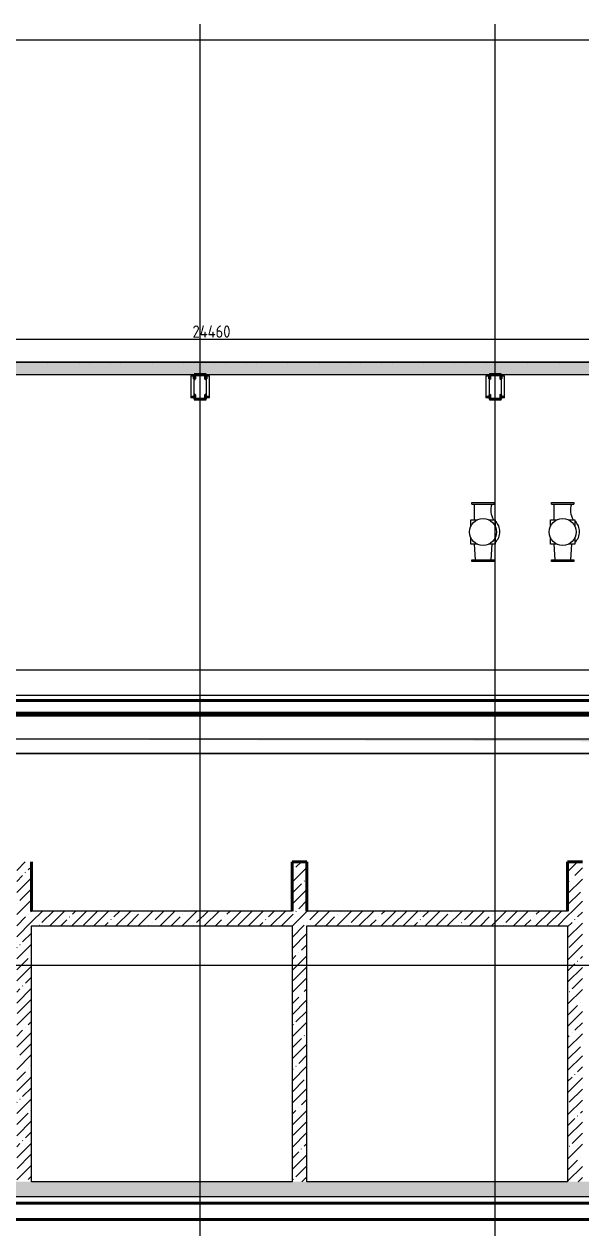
# Model space of a CAD drawing. Header units: millimetres. Extents: x 3292171 to 3365605, y -644412 to -600630.
# Drawn here: x 3305705 to 3317025, y -626011 to -601555 of the extents above; entities that cross this region are included whole.
import ezdxf

# ---------------------------------------------------------------- set-up
doc = ezdxf.new("R2010")
doc.units = ezdxf.units.MM
doc.header["$LTSCALE"] = 0.5
doc.linetypes.add('ADSK_Линия сетки', pattern=[25, 20, -2.5, 0, -2.5])
doc.layers.add('_0', color=7, linetype='Continuous')
doc.layers.add('A-DOOR', color=7, linetype='Continuous', lineweight=18, true_color=0x7f7f7f)
for name, color, linetype, lineweight in [('Каркас несущий', 7, 'Continuous', 18), ('Несущие колонны', 7, 'Continuous', 18), ('Перекрытия', 7, 'Continuous', 18), ('Скрытые грани', 7, 'Continuous', 18), ('Стены несущие', 7, 'Continuous', 40), ('Элементы узлов', 7, 'Continuous', 18)]:
    doc.layers.add(name, color=color, linetype=linetype, lineweight=lineweight)
doc.styles.add('GOST Common_1', font='GOST_Common.ttf', dxfattribs={"width": 0.9, "height": 250})
doc.dimstyles.new('ADSK_Основной_2_5_мм', dxfattribs={"dimscale": 304.8, "dimtxt": 251.428749, "dimasz": 0.463911, "dimexe": 0.492126, "dimexo": 0.492126, "dimgap": 0.098425, "dimtad": 1, "dimdec": 3, "dimrnd": 0.001, "dimdsep": 46, "dimtxsty": 'GOST Common_1', "dimblk1": 'OBLIQUE', "dimblk2": 'OBLIQUE', "dimsah": 1, "dimcen": 0.09, "dimdle": 0.492126, "dimazin": 2, "dimtfac": 1, "dimtdec": 4, "dimtix": 1, "dimtmove": 0, "dimatfit": 3, "dimfxl": 1, "dimtvp": 1, "dimtolj": 1, "dimtzin": 0, "dimlwd": 20, "dimlwe": 20, "dimarcsym": 2})
pattern_1 = [(135, (8972.8, 18000), (-106.066, -106.066), [])]
pattern_2 = [(315, (-8522.2, -18000), (106.066, 106.066), [])]
pattern_3 = [(135, (8972.8, 12000), (-106.066, -106.066), [])]
pattern_4 = [(315, (-8522.2, -12000), (106.066, 106.066), [])]
pattern_5 = [(45, (3327284.68, -617673.4), (-224.5064, 224.5064), []), (45, (3327509.2, -617673.4), (-224.5064, 224.5064), [396.875, -79.375, 3.353, -76.022])]

# ---------------------------------------------------------------- blocks, each defined once
blk = doc.blocks.new('ADSK_КолоннаНесущая_Швеллер_ПолкаПараллельная_ГОСТ 8240-97 - 24П-V1-004_АР_РД_План_0_000')
at = {"layer": 'Несущие колонны', "lineweight": 9}
h = blk.add_hatch(dxfattribs=at)
h.set_pattern_fill('FP_9', color=256, style=0, pattern_type=2)
h.set_pattern_definition(pattern_1)
h.paths.add_polyline_path([(63, 120), (-27, 120), (-27, -120), (63, -120), (63, -116), (61, -112), (57, -110), (-11, -110), (-19, -107), (-22, -100), (-22, 99), (-19, 107), (-11, 110), (57, 110), (61, 112), (63, 116)], flags=0)
at = {"layer": 'Несущие колонны', "lineweight": 40}
for p, q in [((63, 120), (-27, 120)), ((-27, 120), (-27, -120)), ((-22, -100), (-22, 99)), ((-11, 110), (57, 110)), ((63, 116), (63, 120)), ((-27, -120), (63, -120)), ((57, -110), (-11, -110)), ((63, -120), (63, -116))]:
    blk.add_line(p, q, dxfattribs=at)
for centre, radius, start, end in [((-11, 99), 10.5, 90, 180), ((57, 116), 6, 270, 360), ((-11, -100), 10.5, 180, 270), ((57, -116), 6, 360, 90)]:
    blk.add_arc(centre, radius, start, end, dxfattribs=at)
blk = doc.blocks.new('ADSK_КолоннаНесущая_Швеллер_ПолкаПараллельная_ГОСТ 8240-97 - 24П-V2-004_АР_РД_План_0_000')
at = {"layer": 'Несущие колонны', "lineweight": 9}
h = blk.add_hatch(dxfattribs=at)
h.set_pattern_fill('FP_10', color=256, style=0, pattern_type=2)
h.set_pattern_definition(pattern_2)
h.paths.add_polyline_path([(-27, -120), (63, -120), (63, -116), (61, -112), (57, -110), (-11, -110), (-19, -107), (-22, -100), (-21, 102), (-19, 107), (-11, 110), (57, 110), (61, 112), (63, 116), (63, 120), (-27, 120), (-27, 71)], flags=0)
at = {"layer": 'Несущие колонны', "lineweight": 40}
for p, q in [((-27, -120), (-27, 120)), ((-27, 120), (-21, 120)), ((-22, 99), (-22, -100)), ((57, 110), (-11, 110)), ((63, 120), (63, 116)), ((-21, -120), (-27, -120)), ((-11, -110), (57, -110)), ((63, -116), (63, -120))]:
    blk.add_line(p, q, dxfattribs=at)
for centre, radius, start, end in [((-11, 99), 10.5, 90, 180), ((57, 116), 6, 270, 0), ((-11, -100), 10.5, 180, 270), ((57, -116), 6, 0, 90)]:
    blk.add_arc(centre, radius, start, end, dxfattribs=at)
blk = doc.blocks.new('ADSK_ЭлементКолонны_Уголок_ГОСТ 8509-93 - L 70x5-641669-004_АР_РД_План_0_000')
at = {"layer": 'Каркас несущий'}
for p, q in [((-17875, -8525), (-17810, -8525)), ((-17810, -8554), (-17810, -8525)), ((-17880, -8994), (-17878, -8994)), ((-17875, -8992), (-17875, -8969))]:
    blk.add_line(p, q, dxfattribs=at)
blk.add_ellipse((-17878, -8992), major_axis=(2.7, 0), ratio=0.766044, start_param=4.712389, end_param=6.283185, dxfattribs=at)
blk = doc.blocks.new('ADSK_ЭлементКолонны_Уголок_ГОСТ 8509-93 - L 70x5-642841-004_АР_РД_План_0_000')
at = {"layer": 'Каркас несущий'}
for p, q in [((-17878, -8502), (-17880, -8502)), ((-17880, -8502), (-17880, -8554)), ((-17880, -8554), (-17810, -8554)), ((-17880, -8554), (-17880, -8910)), ((-17875, -8545), (-17875, -8504)), ((-17813, -8551), (-17867, -8551)), ((-17810, -8554), (-17810, -8553)), ((-17810, -8969), (-17810, -8554)), ((-17810, -8969), (-17880, -8969))]:
    blk.add_line(p, q, dxfattribs=at)
for centre, major_axis, start_param, end_param in [((-17878, -8504), (2.7, 0), 0, 1.570796), ((-17867, -8545), (8, 0), 3.141593, 4.712389), ((-17813, -8553), (2.7, 0), 0, 1.570796)]:
    blk.add_ellipse(centre, major_axis=major_axis, ratio=0.75471, start_param=start_param, end_param=end_param, dxfattribs=at)
blk = doc.blocks.new('ADSK_ЭлементКолонны_Уголок_ГОСТ 8509-93 - L 70x5-642911-004_АР_РД_План_0_000')
at = {"layer": 'Каркас несущий'}
for p, q in [((-18190, -8525), (-18125, -8525)), ((-18190, -8525), (-18190, -8554)), ((-18125, -8969), (-18125, -8992)), ((-18122, -8994), (-18120, -8994))]:
    blk.add_line(p, q, dxfattribs=at)
blk.add_ellipse((-18122, -8992), major_axis=(2.7, 0), ratio=0.766044, start_param=3.141593, end_param=4.712389, dxfattribs=at)
blk = doc.blocks.new('ADSK_ЭлементКолонны_Уголок_ГОСТ 8509-93 - L 70x5-642913-004_АР_РД_План_0_000')
at = {"layer": 'Каркас несущий'}
for p, q in [((-18190, -8553), (-18190, -8554)), ((-18190, -8554), (-18120, -8554)), ((-18190, -8554), (-18190, -8969)), ((-18133, -8551), (-18187, -8551)), ((-18125, -8504), (-18125, -8545)), ((-18120, -8502), (-18122, -8502)), ((-18120, -8554), (-18120, -8502)), ((-18120, -8910), (-18120, -8554)), ((-18120, -8969), (-18190, -8969))]:
    blk.add_line(p, q, dxfattribs=at)
for centre, major_axis, start_param, end_param in [((-18187, -8553), (2.7, 0), 1.570796, 3.141593), ((-18133, -8545), (8, 0), 4.712389, 6.283185), ((-18122, -8504), (2.7, 0), 1.570796, 3.141593)]:
    blk.add_ellipse(centre, major_axis=major_axis, ratio=0.75471, start_param=start_param, end_param=end_param, dxfattribs=at)
blk = doc.blocks.new('ADSK_КолоннаНесущая_Швеллер_ПолкаПараллельная_ГОСТ 8240-97 - 24П-V9-004_АР_РД_План_0_000')
at = {"layer": 'Несущие колонны', "lineweight": 9}
h = blk.add_hatch(dxfattribs=at)
h.set_pattern_fill('FP_17', color=256, style=0, pattern_type=2)
h.set_pattern_definition(pattern_3)
h.paths.add_polyline_path([(63, 120), (-27, 120), (-27, -120), (63, -120), (63, -116), (61, -112), (57, -110), (-11, -110), (-19, -107), (-22, -100), (-22, 99), (-19, 107), (-11, 110), (57, 110), (61, 112), (63, 116)], flags=0)
at = {"layer": 'Несущие колонны', "lineweight": 40}
for p, q in [((63, 120), (-27, 120)), ((-27, 120), (-27, -120)), ((-22, -100), (-22, 99)), ((-11, 110), (57, 110)), ((63, 116), (63, 120)), ((-27, -120), (63, -120)), ((57, -110), (-11, -110)), ((63, -120), (63, -116))]:
    blk.add_line(p, q, dxfattribs=at)
for centre, radius, start, end in [((-11, 99), 10.5, 90, 180), ((57, 116), 6, 270, 360), ((-11, -100), 10.5, 180, 270), ((57, -116), 6, 360, 90)]:
    blk.add_arc(centre, radius, start, end, dxfattribs=at)
blk = doc.blocks.new('ADSK_КолоннаНесущая_Швеллер_ПолкаПараллельная_ГОСТ 8240-97 - 24П-V10-004_АР_РД_План_0_000')
at = {"layer": 'Несущие колонны', "lineweight": 9}
h = blk.add_hatch(dxfattribs=at)
h.set_pattern_fill('FP_18', color=256, style=0, pattern_type=2)
h.set_pattern_definition(pattern_4)
h.paths.add_polyline_path([(-27, -120), (63, -120), (63, -116), (61, -112), (57, -110), (-11, -110), (-19, -107), (-22, -100), (-21, 102), (-19, 107), (-11, 110), (57, 110), (61, 112), (63, 116), (63, 120), (-27, 120), (-27, 41)], flags=0)
at = {"layer": 'Несущие колонны', "lineweight": 40}
for p, q in [((-27, -120), (-27, 120)), ((-27, 120), (-21, 120)), ((-22, 99), (-22, -100)), ((57, 110), (-11, 110)), ((63, 120), (63, 116)), ((-21, -120), (-27, -120)), ((-11, -110), (57, -110)), ((63, -116), (63, -120))]:
    blk.add_line(p, q, dxfattribs=at)
for centre, radius, start, end in [((-11, 99), 10.5, 90, 180), ((57, 116), 6, 270, 0), ((-11, -100), 10.5, 180, 270), ((57, -116), 6, 0, 90)]:
    blk.add_arc(centre, radius, start, end, dxfattribs=at)
blk = doc.blocks.new('ADSK_КолоннаНесущая_Швеллер_ПолкаПараллельная_ГОСТ 8240-97 - 24П-V81-004_АР_РД_План_0_000')
at = {"layer": 'Несущие колонны', "lineweight": 9}
h = blk.add_hatch(dxfattribs=at)
h.set_pattern_fill('FP_9', color=256, style=0, pattern_type=2)
h.set_pattern_definition(pattern_1)
h.paths.add_polyline_path([(63, 120), (-27, 120), (-27, -120), (63, -120), (63, -116), (61, -112), (57, -110), (-11, -110), (-19, -107), (-22, -100), (-22, 99), (-19, 107), (-11, 110), (57, 110), (61, 112), (63, 116)], flags=0)
at = {"layer": 'Несущие колонны', "lineweight": 40}
for p, q in [((63, 120), (-27, 120)), ((-27, 120), (-27, -120)), ((-22, -100), (-22, 99)), ((-11, 110), (57, 110)), ((63, 116), (63, 120)), ((-27, -120), (63, -120)), ((57, -110), (-11, -110)), ((63, -120), (63, -116))]:
    blk.add_line(p, q, dxfattribs=at)
for centre, radius, start, end in [((-11, 99), 10.5, 90, 180), ((57, 116), 6, 270, 360), ((-11, -100), 10.5, 180, 270), ((57, -116), 6, 360, 90)]:
    blk.add_arc(centre, radius, start, end, dxfattribs=at)
blk = doc.blocks.new('ADSK_КолоннаНесущая_Швеллер_ПолкаПараллельная_ГОСТ 8240-97 - 24П-V82-004_АР_РД_План_0_000')
at = {"layer": 'Несущие колонны', "lineweight": 9}
h = blk.add_hatch(dxfattribs=at)
h.set_pattern_fill('FP_10', color=256, style=0, pattern_type=2)
h.set_pattern_definition(pattern_2)
h.paths.add_polyline_path([(-27, -120), (63, -120), (63, -116), (61, -112), (57, -110), (-11, -110), (-19, -107), (-22, -100), (-21, 102), (-19, 107), (-11, 110), (57, 110), (61, 112), (63, 116), (63, 120), (-27, 120), (-27, 71)], flags=0)
at = {"layer": 'Несущие колонны', "lineweight": 40}
for p, q in [((-27, -120), (-27, 120)), ((-27, 120), (-21, 120)), ((-22, 99), (-22, -100)), ((57, 110), (-11, 110)), ((63, 120), (63, 116)), ((-21, -120), (-27, -120)), ((-11, -110), (57, -110)), ((63, -116), (63, -120))]:
    blk.add_line(p, q, dxfattribs=at)
for centre, radius, start, end in [((-11, 99), 10.5, 90, 180), ((57, 116), 6, 270, 0), ((-11, -100), 10.5, 180, 270), ((57, -116), 6, 0, 90)]:
    blk.add_arc(centre, radius, start, end, dxfattribs=at)
blk = doc.blocks.new('ADSK_КолоннаНесущая_Швеллер_ПолкаПараллельная_ГОСТ 8240-97 - 24П-V85-004_АР_РД_План_0_000')
at = {"layer": 'Несущие колонны', "lineweight": 9}
h = blk.add_hatch(dxfattribs=at)
h.set_pattern_fill('FP_17', color=256, style=0, pattern_type=2)
h.set_pattern_definition(pattern_3)
h.paths.add_polyline_path([(63, 120), (-27, 120), (-27, -120), (63, -120), (63, -116), (61, -112), (57, -110), (-11, -110), (-19, -107), (-22, -100), (-22, 99), (-19, 107), (-11, 110), (57, 110), (61, 112), (63, 116)], flags=0)
at = {"layer": 'Несущие колонны', "lineweight": 40}
for p, q in [((63, 120), (-27, 120)), ((-27, 120), (-27, -120)), ((-22, -100), (-22, 99)), ((-11, 110), (57, 110)), ((63, 116), (63, 120)), ((-27, -120), (63, -120)), ((57, -110), (-11, -110)), ((63, -120), (63, -116))]:
    blk.add_line(p, q, dxfattribs=at)
for centre, radius, start, end in [((-11, 99), 10.5, 90, 180), ((57, 116), 6, 270, 360), ((-11, -100), 10.5, 180, 270), ((57, -116), 6, 360, 90)]:
    blk.add_arc(centre, radius, start, end, dxfattribs=at)
blk = doc.blocks.new('ADSK_КолоннаНесущая_Швеллер_ПолкаПараллельная_ГОСТ 8240-97 - 24П-V86-004_АР_РД_План_0_000')
at = {"layer": 'Несущие колонны', "lineweight": 9}
h = blk.add_hatch(dxfattribs=at)
h.set_pattern_fill('FP_18', color=256, style=0, pattern_type=2)
h.set_pattern_definition(pattern_4)
h.paths.add_polyline_path([(-27, -120), (63, -120), (63, -116), (61, -112), (57, -110), (-11, -110), (-19, -107), (-22, -100), (-21, 102), (-19, 107), (-11, 110), (57, 110), (61, 112), (63, 116), (63, 120), (-27, 120), (-27, 41)], flags=0)
at = {"layer": 'Несущие колонны', "lineweight": 40}
for p, q in [((-27, -120), (-27, 120)), ((-27, 120), (-21, 120)), ((-22, 99), (-22, -100)), ((57, 110), (-11, 110)), ((63, 120), (63, 116)), ((-21, -120), (-27, -120)), ((-11, -110), (57, -110)), ((63, -116), (63, -120))]:
    blk.add_line(p, q, dxfattribs=at)
for centre, radius, start, end in [((-11, 99), 10.5, 90, 180), ((57, 116), 6, 270, 0), ((-11, -100), 10.5, 180, 270), ((57, -116), 6, 0, 90)]:
    blk.add_arc(centre, radius, start, end, dxfattribs=at)
blk = doc.blocks.new('ADSK_Балка_Уголок_ГОСТ 8509-93 - L 30x3-1753553-004_АР_РД_План_0_000')
at = {"layer": 'Каркас несущий'}
for p, q in [((-17100, 8.5), (17100, 8.5)), ((-17100, 5.5), (17100, 5.5)), ((-17070, -21.5), (17070, -21.5))]:
    blk.add_line(p, q, dxfattribs=at)
at = {"layer": 'Скрытые грани'}
blk.add_line((-17100, 5.5), (17100, 5.5), dxfattribs=at)
blk = doc.blocks.new('ADSK_Балка_Уголок_ГОСТ 8509-93 - L 30x3-1753554-004_АР_РД_План_0_000')
at = {"layer": 'Каркас несущий'}
for p, q in [((17423, 21), (-17423, 21)), ((17430, -6), (-17430, -6)), ((17430, -8), (-17430, -8))]:
    blk.add_line(p, q, dxfattribs=at)
at = {"layer": 'Скрытые грани'}
blk.add_line((-17430, -6), (17430, -6), dxfattribs=at)
blk = doc.blocks.new('ADSK_Балка_Уголок_ГОСТ 8509-93 - L 30x3-1754190-004_АР_РД_План_0_000')
at = {"layer": 'Каркас несущий'}
for p, q in [((-10440, 6.8), (-10440, 8.5)), ((-10440, 8.5), (10440, 8.5)), ((-10440, 6.5), (-10440, 6.8)), ((-10440, 5.5), (10440, 5.5)), ((10440, 8.5), (10440, 6.8)), ((10440, 6.8), (10440, 5.5)), ((10440, 5.5), (10440, 1.5)), ((10440, 1.5), (10440, -20.2)), ((-10433, -21.5), (-10410, -21.5)), ((-9610, -21.5), (10410, -21.5)), ((10417, -21.5), (10440, -21.5)), ((10440, -20.2), (10440, -21.5))]:
    blk.add_line(p, q, dxfattribs=at)
at = {"layer": 'Скрытые грани'}
blk.add_line((-10440, 5.5), (10440, 5.5), dxfattribs=at)
blk = doc.blocks.new('Обозначение проема для шахты - Обозначение проема для шахты-1760118-004_АР_РД_План_0_000')
at = {"layer": 'Элементы узлов', "lineweight": 18}
blk.add_hatch(color=256, dxfattribs=at).paths.add_polyline_path([(16250, -150), (16250, 150), (-16250, 150), (16150, 50), (16197, -44)], flags=0)
for p, q in [((-16250, 150), (16250, 150)), ((-16250, -150), (16250, -150)), ((16250, -150), (-16250, -150))]:
    blk.add_line(p, q, dxfattribs=at)
blk = doc.blocks.new('_Oblique')
at = {"color": 0, "linetype": 'ByBlock', "lineweight": -2}
blk.add_line((-0.5, -0.5), (0.5, 0.5), dxfattribs=at)
blk = doc.blocks.new('*D2497')
at = {"layer": 'A-DOOR', "color": 0, "lineweight": 20, "transparency": 16777216}
for p, q in [((3297135, -607957), (3321895, -607957)), ((3297285, -608273), (3297285, -607807)), ((3321745, -608007), (3321745, -608107))]:
    blk.add_line(p, q, dxfattribs=at)
at = {"layer": 'Defpoints', "color": 0, "lineweight": 15, "transparency": 16777216}
for p in [(3321745, -607857), (3321745, -607957), (3297285, -608423)]:
    blk.add_point(p, dxfattribs=at)
at = {"layer": 'A-DOOR', "color": 0, "lineweight": 20, "transparency": 16777216, "xscale": 141.4, "yscale": 141.4, "zscale": 141.4, "rotation": 180}
blk.add_blockref('_Oblique', (3297285, -607957), dxfattribs=at)
at = {"layer": 'A-DOOR', "color": 0, "lineweight": 20, "transparency": 16777216, "xscale": 141.4, "yscale": 141.4, "zscale": 141.4}
blk.add_blockref('_Oblique', (3321745, -607957), dxfattribs=at)
at = {"layer": 'A-DOOR', "color": 0, "lineweight": 20, "transparency": 16777216, "insert": (3309515, -607802), "char_height": 250, "width": 997.19, "attachment_point": 5, "style": 'GOST Common_1'}
blk.add_mtext('\\A1;24460', dxfattribs=at)

msp = doc.modelspace()

# ---------------------------------------------------------------- hatches: boundary and pattern name
at = {"layer": 'A-DOOR', "lineweight": 9, "true_color": 0x636466}
h = msp.add_hatch(dxfattribs=at)
h.set_pattern_fill('FP_52', color=251, style=0, pattern_type=2)
h.set_pattern_definition([(45, (3327284.68, -617673.39), (-106.066, 106.066), [])])
h.paths.add_polyline_path([(3357094.6806, -608433.3913), (3357094.6806, -608423.3913), (3338344.6806, -608423.3913), (3338344.6806, -608433.3913), (3356900.8899, -608433.3913)], flags=0)
h.paths.add_polyline_path([(3338194.6806, -608433.3913), (3338194.6806, -608423.3913), (3331659.6806, -608423.3913), (3331659.6806, -608433.3913), (3334975.8371, -608433.3913)], flags=0)
h.paths.add_polyline_path([(3329759.6806, -608433.3913), (3331149.6806, -608433.3913), (3331149.6806, -608423.3913), (3329759.6806, -608423.3913)], flags=0)
h.paths.add_polyline_path([(3328129.6806, -608433.3913), (3328719.6806, -608433.3913), (3328719.6806, -608423.3913), (3328129.6806, -608423.3913)], flags=0)
h.paths.add_polyline_path([(3327349.6806, -608433.3913), (3327349.6806, -608423.3913), (3323849.6806, -608423.3913), (3323849.6806, -608433.3913), (3326205.816, -608433.3913)], flags=0)
h.paths.add_polyline_path([(3322869.6806, -608433.3913), (3322869.6806, -608423.3913), (3321994.6806, -608423.3913), (3321994.6806, -608433.3913)], flags=0)
h.paths.add_polyline_path([(3321754.6806, -608433.3913), (3321754.6806, -608423.3913), (3297294.6806, -608423.3913), (3297294.6806, -608433.3913), (3317435.7949, -608433.3913)], flags=0)
h = msp.add_hatch(dxfattribs=at)
h.set_pattern_fill('FP_51', color=251, style=0, pattern_type=2)
h.set_pattern_definition([(45, (3327284.68, -617673.39), (84.19025, 308.69666), [396.875, -79.375, 3.353, -76.022])])
h.paths.add_polyline_path([(3356884.1806, -608673.3913), (3357094.6806, -608673.3913), (3357094.6806, -608433.3913), (3329759.6806, -608433.3913), (3329759.6806, -608673.3913), (3356685.1806, -608673.3913)], flags=0)
h.paths.add_polyline_path([(3327176.8592, -608673.3913), (3327349.6806, -608673.3913), (3327349.6806, -608433.3913), (3323849.6806, -608433.3913), (3323849.6806, -608673.3913), (3327174.6806, -608673.3913)], flags=0)
h.paths.add_polyline_path([(3328719.6806, -608673.3913), (3328719.6806, -608433.3913), (3328129.6806, -608433.3913), (3328129.6806, -608673.3913)], flags=0)
h.paths.add_polyline_path([(3322869.6806, -608673.3913), (3322869.6806, -608433.3913), (3297534.6806, -608433.3913), (3297534.6806, -608673.3913), (3321820.8054, -608673.3913)], flags=0)
h = msp.add_hatch(dxfattribs=at)
h.set_pattern_fill('FP_87', color=251, style=0, pattern_type=2)
h.set_pattern_definition(pattern_5)
h.paths.add_polyline_path([(3305554.6806, -619573.3913), (3305854.6806, -619573.3913), (3305854.6806, -618573.3913), (3305554.6806, -618573.3913), (3305554.6806, -619428.7952)], flags=0)
h = msp.add_hatch(dxfattribs=at)
h.set_pattern_fill('FP_87', color=251, style=0, pattern_type=2)
h.set_pattern_definition(pattern_5)
h.paths.add_polyline_path([(3311406.4054, -619573.3913), (3311454.6806, -619573.3913), (3311454.6806, -618573.3913), (3311154.6806, -618573.3913), (3311154.6806, -619573.3913)], flags=0)
h = msp.add_hatch(dxfattribs=at)
h.set_pattern_fill('FP_87', color=251, style=0, pattern_type=2)
h.set_pattern_definition(pattern_5)
h.paths.add_polyline_path([(3316887.6685, -619573.3913), (3317054.6806, -619573.3913), (3317054.6806, -618573.3913), (3316754.6806, -618573.3913), (3316754.6806, -619573.3913)], flags=0)
h = msp.add_hatch(dxfattribs=at)
h.set_pattern_fill('FP_87', color=251, style=0, pattern_type=2)
h.set_pattern_definition(pattern_5)
h.paths.add_polyline_path([(3305854.6806, -625073.3913), (3305854.6806, -619573.3913), (3305554.6806, -619573.3913), (3305554.6806, -625073.3913)], flags=0)
h = msp.add_hatch(dxfattribs=at)
h.set_pattern_fill('FP_87', color=251, style=0, pattern_type=2)
h.set_pattern_definition(pattern_5)
h.paths.add_polyline_path([(3311154.6806, -619873.3913), (3311154.6806, -619573.3913), (3305854.6806, -619573.3913), (3305854.6806, -619873.3913), (3310858.279, -619873.3913)], flags=0)
h = msp.add_hatch(dxfattribs=at)
h.set_pattern_fill('FP_87', color=251, style=0, pattern_type=2)
h.set_pattern_definition(pattern_5)
h.paths.add_polyline_path([(3311454.6806, -625073.3913), (3311454.6806, -619573.3913), (3311154.6806, -619573.3913), (3311154.6806, -625073.3913)], flags=0)
h = msp.add_hatch(dxfattribs=at)
h.set_pattern_fill('FP_87', color=251, style=0, pattern_type=2)
h.set_pattern_definition(pattern_5)
h.paths.add_polyline_path([(3316754.6806, -619873.3913), (3316754.6806, -619573.3913), (3311454.6806, -619573.3913), (3311454.6806, -619873.3913), (3316339.5422, -619873.3913)], flags=0)
h = msp.add_hatch(dxfattribs=at)
h.set_pattern_fill('FP_87', color=251, style=0, pattern_type=2)
h.set_pattern_definition(pattern_5)
h.paths.add_polyline_path([(3316754.6806, -625073.3913), (3317054.6806, -625073.3913), (3317054.6806, -619573.3913), (3316754.6806, -619573.3913), (3316754.6806, -623855.3523)], flags=0)
h = msp.add_hatch(dxfattribs=at)
h.set_pattern_fill('FP_87', color=251, style=0, pattern_type=2)
h.set_pattern_definition(pattern_5)
h.paths.add_polyline_path([(3333331.4581, -625373.3913), (3333554.6806, -625373.3913), (3333554.6806, -625073.3913), (3299954.6806, -625073.3913), (3299954.6806, -625373.3913), (3332783.3318, -625373.3913)], flags=0)

# ---------------------------------------------------------------- linework, layer by layer
at = {"layer": '_0', "lineweight": 30}
msp.add_line((3310173.1731, -615597.4502), (3316598.4643, -615597.4502), dxfattribs=at)
at = {"layer": 'A-DOOR', "color": 251, "linetype": 'ADSK_Линия сетки', "true_color": 0x636466}
for p, q in [((3309284.6806, -643612.0086), (3309284.6806, -601555.4033)), ((3309284.6806, -643612.0086), (3309284.6806, -601555.4033)), ((3315284.6806, -643612.0086), (3315284.6806, -601555.4033)), ((3292970.5006, -601873.3913), (3363853.491, -601873.3913)), ((3292970.5006, -601873.3913), (3363853.491, -601873.3913)), ((3292970.5006, -608673.3913), (3363853.491, -608673.3913)), ((3292970.5006, -614673.3913), (3363853.491, -614673.3913)), ((3292970.5006, -620673.3913), (3363853.491, -620673.3913))]:
    msp.add_line(p, q, dxfattribs=at)
at = {"layer": 'A-DOOR', "color": 251, "lineweight": 18, "true_color": 0x636466}
msp.add_line((3321744.6806, -608423.3913), (3297284.6806, -608423.3913), dxfattribs=at)
at = {"layer": 'A-DOOR', "color": 251, "true_color": 0x636466}
for p, q in [((3321754.6806, -608433.3913), (3297294.6806, -608433.3913)), ((3303404.6806, -608673.3913), (3309164.6806, -608673.3913)), ((3309404.6806, -608673.3913), (3315164.6806, -608673.3913)), ((3315404.6806, -608673.3913), (3321164.6806, -608673.3913)), ((3321074.6806, -615543.3913), (3300224.6806, -615543.3913)), ((3311154.6806, -619573.3913), (3305854.6806, -619573.3913)), ((3316754.6806, -619573.3913), (3311454.6806, -619573.3913)), ((3305854.6806, -625073.3913), (3305854.6806, -619873.3913)), ((3305854.6806, -619873.3913), (3311154.6806, -619873.3913)), ((3311154.6806, -619873.3913), (3311154.6806, -625073.3913)), ((3311454.6806, -625073.3913), (3311454.6806, -619873.3913)), ((3311454.6806, -619873.3913), (3316754.6806, -619873.3913)), ((3316754.6806, -619873.3913), (3316754.6806, -625073.3913)), ((3311154.6806, -625073.3913), (3305854.6806, -625073.3913)), ((3316754.6806, -625073.3913), (3311454.6806, -625073.3913)), ((3333974.6806, -625493.3913), (3299834.6806, -625493.3913)), ((3299954.6806, -625373.3913), (3333854.6806, -625373.3913)), ((3299474.6806, -625853.3913), (3334334.6806, -625853.3913))]:
    msp.add_line(p, q, dxfattribs=at)
at = {"layer": 'A-DOOR', "color": 251, "lineweight": 40, "true_color": 0x636466}
for p, q in [((3305854.6806, -619573.3913), (3305854.6806, -618573.3913)), ((3311454.6806, -618573.3913), (3311154.6806, -618573.3913)), ((3311154.6806, -618573.3913), (3311154.6806, -619573.3913)), ((3311454.6806, -619573.3913), (3311454.6806, -618573.3913)), ((3317054.6806, -618573.3913), (3316754.6806, -618573.3913)), ((3316754.6806, -618573.3913), (3316754.6806, -619573.3913))]:
    msp.add_line(p, q, dxfattribs=at)
at = {"layer": 'A-DOOR', "color": 251, "true_color": 0x636466}
for points in [[(3314804.6806, -611305.3342), (3314804.6806, -611273.3911), (3315264.6806, -611273.3911), (3315264.6806, -611305.3342)], [(3314804.6806, -611305.3342), (3315264.6806, -611305.3342)], [(3314856.4716, -611305.3342), (3314856.4716, -611623.3911)], [(3316423.9247, -611305.3342), (3316423.9247, -611273.3911), (3316883.9247, -611273.3911), (3316883.9247, -611305.3342)], [(3316423.9247, -611305.3342), (3316883.9247, -611305.3342)], [(3316475.7157, -611305.3342), (3316475.7157, -611623.3911)], [(3314784.6806, -611758.8267), (3314784.6806, -611623.3911), (3314920.1162, -611623.3911)], [(3315149.245, -611623.3911), (3315284.6806, -611623.3911), (3315284.6806, -611758.8267)], [(3315284.6806, -611623.3911), (3315284.6806, -611758.8267)], [(3316403.9247, -611758.8267), (3316403.9247, -611623.3911), (3316539.3603, -611623.3911)], [(3316768.4891, -611623.3911), (3316903.9247, -611623.3911), (3316903.9247, -611758.8267)], [(3316903.9247, -611623.3911), (3316903.9247, -611758.8267)], [(3314920.1162, -612123.3911), (3314784.6806, -612123.3911), (3314784.6806, -611987.9555)], [(3315284.6806, -611987.9555), (3315284.6806, -612123.3911), (3315149.245, -612123.3911)], [(3315284.6806, -611987.9555), (3315284.6806, -612123.3911)], [(3316539.3603, -612123.3911), (3316403.9247, -612123.3911), (3316403.9247, -611987.9555)], [(3316903.9247, -611987.9555), (3316903.9247, -612123.3911), (3316768.4891, -612123.3911)], [(3316903.9247, -611987.9555), (3316903.9247, -612123.3911)], [(3314856.4716, -612123.3911), (3314872.9113, -612441.448)], [(3315212.8896, -612123.3911), (3315196.4498, -612441.448)], [(3316475.7157, -612123.3911), (3316492.1554, -612441.448)], [(3316832.1337, -612123.3911), (3316815.6939, -612441.448)], [(3314804.6806, -612473.3911), (3314804.6806, -612441.448)], [(3315264.6806, -612441.448), (3315264.6806, -612473.3911), (3314804.6806, -612473.3911)], [(3314804.6806, -612441.448), (3315264.6806, -612441.448)], [(3316423.9247, -612473.3911), (3316423.9247, -612441.448)], [(3316883.9247, -612441.448), (3316883.9247, -612473.3911), (3316423.9247, -612473.3911)], [(3316423.9247, -612441.448), (3316883.9247, -612441.448)]]:
    msp.add_lwpolyline(points, dxfattribs=at)
for centre in [(3315034.6806, -611873.3911), (3316653.9247, -611873.3911)]:
    msp.add_circle(centre, 275, dxfattribs=at)
for centre, radius, start, end in [((3315555.7156, -611428.1045), 364.1459, 160.29692708, 212.4312288), ((3317174.9597, -611428.1045), 364.1459, 160.29692708, 212.4312288), ((3315091.5527, -611867.8978), 287.4245, 312.21586077, 47.78413923), ((3316710.7968, -611867.8978), 287.4245, 312.21586077, 47.78413923)]:
    msp.add_arc(centre, radius, start, end, dxfattribs=at)
at = {"layer": 'Перекрытия'}
msp.add_line((3333975.5331, -615193.958), (3299875.5331, -615193.958), dxfattribs=at)
at = {"layer": 'Стены несущие'}
for p, q in [((3333875.5331, -615293.958), (3299975.5331, -615293.958)), ((3300276.6125, -615593.958), (3333575.5331, -615593.958))]:
    msp.add_line(p, q, dxfattribs=at)

# ---------------------------------------------------------------- block references
at = {"layer": 'A-DOOR', "color": 251, "true_color": 0x636466}
for name, p, rotation in [('ADSK_ЭлементКолонны_Уголок_ГОСТ 8509-93 - L 70x5-641669-004_АР_РД_План_0_000', (3291284.6806, -617673.3913), 180), ('ADSK_ЭлементКолонны_Уголок_ГОСТ 8509-93 - L 70x5-641669-004_АР_РД_План_0_000', (3291284.6806, -617673.3913), 180), ('ADSK_КолоннаНесущая_Швеллер_ПолкаПараллельная_ГОСТ 8240-97 - 24П-V1-004_АР_РД_План_0_000', (3309284.6806, -608700.5913), 269.9999999999993), ('ADSK_КолоннаНесущая_Швеллер_ПолкаПараллельная_ГОСТ 8240-97 - 24П-V81-004_АР_РД_План_0_000', (3309284.6806, -608700.5913), 269.9999999999993), ('ADSK_ЭлементКолонны_Уголок_ГОСТ 8509-93 - L 70x5-642911-004_АР_РД_План_0_000', (3291284.6806, -617673.3913), 180), ('ADSK_ЭлементКолонны_Уголок_ГОСТ 8509-93 - L 70x5-642911-004_АР_РД_План_0_000', (3291284.6806, -617673.3913), 180), ('ADSK_ЭлементКолонны_Уголок_ГОСТ 8509-93 - L 70x5-641669-004_АР_РД_План_0_000', (3297284.6806, -617673.3913), 180), ('ADSK_ЭлементКолонны_Уголок_ГОСТ 8509-93 - L 70x5-641669-004_АР_РД_План_0_000', (3297284.6806, -617673.3913), 180), ('ADSK_КолоннаНесущая_Швеллер_ПолкаПараллельная_ГОСТ 8240-97 - 24П-V9-004_АР_РД_План_0_000', (3315284.6806, -608700.5913), 269.9999999999993), ('ADSK_КолоннаНесущая_Швеллер_ПолкаПараллельная_ГОСТ 8240-97 - 24П-V85-004_АР_РД_План_0_000', (3315284.6806, -608700.5913), 269.9999999999993), ('ADSK_ЭлементКолонны_Уголок_ГОСТ 8509-93 - L 70x5-642911-004_АР_РД_План_0_000', (3297284.6806, -617673.3913), 180), ('ADSK_ЭлементКолонны_Уголок_ГОСТ 8509-93 - L 70x5-642911-004_АР_РД_План_0_000', (3297284.6806, -617673.3913), 180), ('ADSK_ЭлементКолонны_Уголок_ГОСТ 8509-93 - L 70x5-642841-004_АР_РД_План_0_000', (3291284.6806, -617673.3913), 180), ('ADSK_ЭлементКолонны_Уголок_ГОСТ 8509-93 - L 70x5-642841-004_АР_РД_План_0_000', (3291284.6806, -617673.3913), 180), ('ADSK_ЭлементКолонны_Уголок_ГОСТ 8509-93 - L 70x5-642913-004_АР_РД_План_0_000', (3291284.6806, -617673.3913), 180), ('ADSK_ЭлементКолонны_Уголок_ГОСТ 8509-93 - L 70x5-642913-004_АР_РД_План_0_000', (3291284.6806, -617673.3913), 180), ('ADSK_ЭлементКолонны_Уголок_ГОСТ 8509-93 - L 70x5-642841-004_АР_РД_План_0_000', (3297284.6806, -617673.3913), 180), ('ADSK_ЭлементКолонны_Уголок_ГОСТ 8509-93 - L 70x5-642841-004_АР_РД_План_0_000', (3297284.6806, -617673.3913), 180), ('ADSK_ЭлементКолонны_Уголок_ГОСТ 8509-93 - L 70x5-642913-004_АР_РД_План_0_000', (3297284.6806, -617673.3913), 180), ('ADSK_ЭлементКолонны_Уголок_ГОСТ 8509-93 - L 70x5-642913-004_АР_РД_План_0_000', (3297284.6806, -617673.3913), 180), ('ADSK_КолоннаНесущая_Швеллер_ПолкаПараллельная_ГОСТ 8240-97 - 24П-V2-004_АР_РД_План_0_000', (3309284.6806, -609151.1913), 89.99999999999886), ('ADSK_КолоннаНесущая_Швеллер_ПолкаПараллельная_ГОСТ 8240-97 - 24П-V82-004_АР_РД_План_0_000', (3309284.6806, -609151.1913), 89.99999999999886), ('ADSK_КолоннаНесущая_Швеллер_ПолкаПараллельная_ГОСТ 8240-97 - 24П-V10-004_АР_РД_План_0_000', (3315284.6806, -609151.1913), 89.99999999999886), ('ADSK_КолоннаНесущая_Швеллер_ПолкаПараллельная_ГОСТ 8240-97 - 24П-V86-004_АР_РД_План_0_000', (3315284.6806, -609151.1913), 89.99999999999886)]:
    msp.add_blockref(name, p, dxfattribs=dict(at, rotation=rotation))
for name, p in [('ADSK_Балка_Уголок_ГОСТ 8509-93 - L 30x3-1754190-004_АР_РД_План_0_000', (3310664.6806, -615551.8913)), ('ADSK_Балка_Уголок_ГОСТ 8509-93 - L 30x3-1753553-004_АР_РД_План_0_000', (3316904.6806, -625501.8913)), ('ADSK_Балка_Уголок_ГОСТ 8509-93 - L 30x3-1753554-004_АР_РД_План_0_000', (3316904.6806, -625844.8913))]:
    msp.add_blockref(name, p, dxfattribs=at)
at = {"layer": 'A-DOOR', "color": 251, "lineweight": 18, "true_color": 0x636466}
msp.add_blockref('Обозначение проема для шахты - Обозначение проема для шахты-1760118-004_АР_РД_План_0_000', (3317304.6806, -616223.3913), dxfattribs=at)

# ---------------------------------------------------------------- dimensions: what is measured, and where the dimension line sits
at = {"layer": 'A-DOOR', "color": 251, "lineweight": 20, "true_color": 0x636466}
dim = msp.add_linear_dim(base=(3321744.6806, -607956.6847), p1=(3297284.6806, -608423.3913), p2=(3321744.6806, -607856.6998), dimstyle='ADSK_Основной_2_5_мм', override={"dimpost": '<>', "dimfxl": 24466.563699}, dxfattribs=at)
dim.commit()
dim.dimension.update_dxf_attribs({"geometry": '*D2497', "text_midpoint": (3309514.6806, -607801.6847)})

doc.saveas('drawing.dxf')
